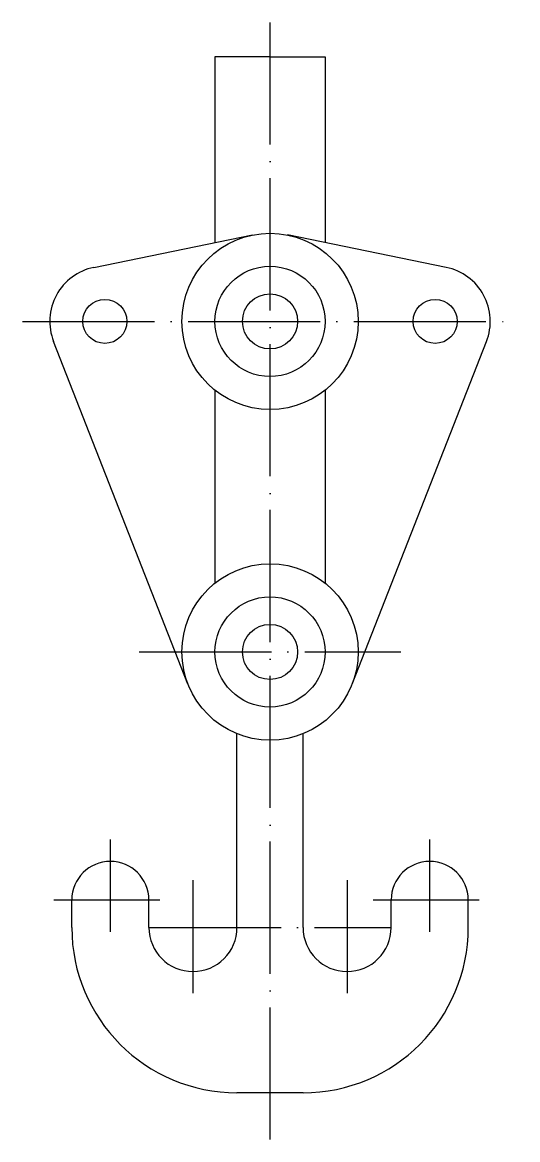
# Model space of a CAD drawing. Header units: millimetres. Extents: x 2934 to 3024, y 1873 to 2076.
import ezdxf

# ---------------------------------------------------------------- set-up
doc = ezdxf.new("R2010")
doc.units = ezdxf.units.MM
doc.linetypes.add('ACAD_ISO04W100', pattern=[30, 24, -3, 0, -3])
doc.layers.add('ejes', color=3, linetype='ACAD_ISO04W100')

msp = doc.modelspace()

# ---------------------------------------------------------------- linework, layer by layer
for p, q in [((2978.61, 2069.88), (2968.61, 2069.88)), ((2968.61, 2069.88), (2968.61, 2036.17)), ((2978.61, 2069.88), (2988.61, 2069.88)), ((2988.61, 2069.88), (2988.61, 2036.17)), ((2946.61, 2031.68), (2975.41, 2037.56)), ((3010.61, 2031.68), (2981.81, 2037.56)), ((2963.71, 1956.03), (2939.3, 2018.23)), ((2993.5, 1956.03), (3017.91, 2018.23)), ((2968.61, 2009.39), (2968.61, 1974.37)), ((2988.61, 2009.39), (2988.61, 1974.37)), ((2972.61, 1911.88), (2972.61, 1947.05)), ((2984.61, 1911.88), (2984.61, 1947.05)), ((2942.61, 1911.88), (2942.61, 1916.88)), ((2956.61, 1911.88), (2956.61, 1916.88)), ((3000.61, 1911.88), (3000.61, 1916.88)), ((3014.61, 1911.88), (3014.61, 1916.88)), ((2984.61, 1881.88), (2972.61, 1881.88))]:
    msp.add_line(p, q)
for centre, radius in [((2978.61, 2021.88), 16), ((2978.61, 2021.88), 10), ((2948.61, 2021.88), 4), ((2978.61, 2021.88), 5), ((3008.61, 2021.88), 4), ((2978.61, 1961.88), 16), ((2978.61, 1961.88), 10), ((2978.61, 1961.88), 5)]:
    msp.add_circle(centre, radius)
for centre, radius, start, end in [((2948.61, 2021.88), 10, 101.537, 201.4335), ((3008.61, 2021.88), 10, 338.5665, 78.463), ((2949.61, 1916.88), 7, 0, 180), ((3007.61, 1916.88), 7, 0, 180), ((2972.61, 1911.88), 30, 180, 270), ((2964.61, 1911.88), 8, 180, 0), ((2992.61, 1911.88), 8, 180, 0), ((2984.61, 1911.88), 30, 270, 0)]:
    msp.add_arc(centre, radius, start, end)
at = {"layer": 'ejes'}
for p, q in [((2978.61, 1873.37), (2978.61, 2076.15)), ((2933.63, 2021.88), (3023.58, 2021.88)), ((2954.86, 1961.88), (3002.35, 1961.88)), ((2949.61, 1911.11), (2949.61, 1927.85)), ((3007.61, 1911.11), (3007.61, 1927.85)), ((2964.61, 1920.49), (2964.61, 1899.98)), ((2992.61, 1920.49), (2992.61, 1899.98)), ((2939.33, 1916.88), (2958.58, 1916.88)), ((2997.33, 1916.88), (3016.58, 1916.88)), ((2956.61, 1911.88), (3000.61, 1911.88))]:
    msp.add_line(p, q, dxfattribs=at)

doc.saveas('drawing.dxf')
